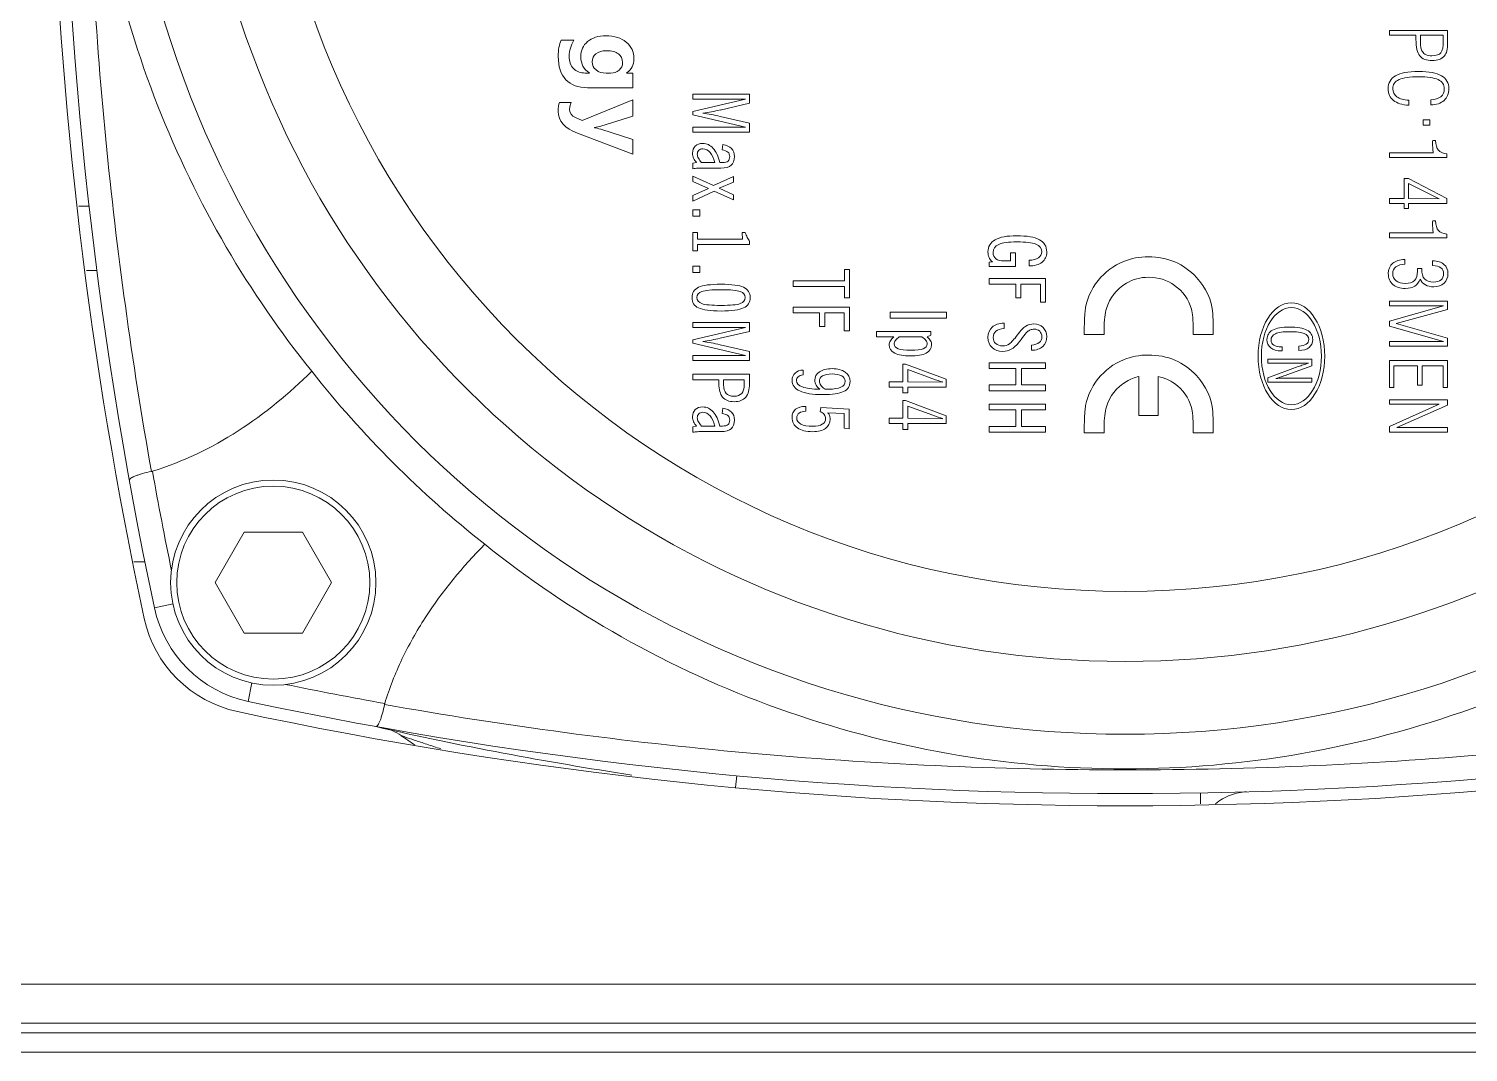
# Model space of a CAD drawing. Header units: millimetres. Extents: x 206 to 1899, y -454 to 296.
# Drawn here: x 1392.389 to 1396.092, y 49.663 to 52.297 of the extents above; entities that cross this region are included whole.
import ezdxf

# ---------------------------------------------------------------- set-up
doc = ezdxf.new("R2010")
doc.units = ezdxf.units.MM
doc.layers.add('细实线', color=7, linetype='Continuous', lineweight=15)

msp = doc.modelspace()

# ---------------------------------------------------------------- linework, layer by layer
at = {"layer": '细实线', "linetype": 'Continuous', "lineweight": 9}
for p, q in [((1395.8889, 52.2925), (1395.8889, 52.2805)), ((1396.0388, 52.2925), (1395.8889, 52.2925)), ((1396.0388, 52.264), (1396.0388, 52.2925)), ((1393.7909, 52.2676), (1393.7583, 52.2676)), ((1395.8889, 52.2805), (1395.9573, 52.2805)), ((1395.9573, 52.2805), (1395.9573, 52.27)), ((1395.9688, 52.2621), (1395.9688, 52.2805)), ((1395.9688, 52.2805), (1396.0277, 52.2805)), ((1396.0277, 52.2805), (1396.0277, 52.266)), ((1393.8313, 52.1833), (1393.8202, 52.1833)), ((1393.8855, 52.1829), (1393.874, 52.1829)), ((1393.9423, 52.1833), (1393.9264, 52.1833)), ((1393.9423, 52.1453), (1393.9423, 52.1833)), ((1393.8263, 52.1453), (1393.9423, 52.1453)), ((1393.7843, 52.1074), (1393.7538, 52.1074)), ((1393.8122, 52.0614), (1393.9423, 52.1141)), ((1393.9423, 52.0719), (1393.9423, 52.1141)), ((1394.0974, 52.1287), (1394.0974, 52.1156)), ((1394.2428, 52.1287), (1394.0974, 52.1287)), ((1394.0974, 52.0846), (1394.2325, 52.1156)), ((1394.0974, 52.1156), (1394.2325, 52.1156)), ((1394.2428, 52.1055), (1394.1672, 52.0881)), ((1394.2428, 52.1055), (1394.2428, 52.1287)), ((1395.9392, 52.1003), (1395.9392, 52.113)), ((1395.9954, 52.1141), (1395.9955, 52.1013)), ((1393.7951, 52.0686), (1393.8122, 52.0614)), ((1393.9423, 52.0719), (1393.8606, 52.0465)), ((1394.0974, 52.0846), (1394.0974, 52.0754)), ((1394.2325, 52.0441), (1394.0974, 52.0754)), ((1394.167, 52.0717), (1394.2428, 52.0541)), ((1393.9423, 51.9747), (1393.8003, 52.0285)), ((1393.844, 52.0424), (1393.844, 52.043)), ((1393.8604, 52.0385), (1393.9423, 52.0124)), ((1394.0974, 52.0441), (1394.0974, 52.0308)), ((1394.2325, 52.0441), (1394.0974, 52.0441)), ((1394.0974, 52.0308), (1394.2428, 52.0308)), ((1394.2428, 52.0308), (1394.2428, 52.0541)), ((1395.976, 52.0627), (1395.976, 52.0494)), ((1395.9927, 52.0627), (1395.976, 52.0627)), ((1395.976, 52.0494), (1395.9927, 52.0494)), ((1395.9927, 52.0494), (1395.9927, 52.0627)), ((1393.9423, 51.9747), (1393.9423, 52.0124)), ((1394.1722, 51.9854), (1394.1744, 51.9989)), ((1396.0078, 52.0095), (1396.0003, 52.0095)), ((1395.8889, 51.9782), (1395.8889, 51.9659)), ((1396.0018, 51.9782), (1395.8889, 51.9781)), ((1395.8889, 51.9659), (1396.0366, 51.9659)), ((1396.0366, 51.9659), (1396.0366, 51.9754)), ((1394.0974, 51.9511), (1394.1068, 51.9528)), ((1394.0974, 51.9511), (1394.0974, 51.9369)), ((1394.0974, 51.9175), (1394.0974, 51.9042)), ((1394.0974, 51.9175), (1394.1503, 51.8934)), ((1394.1535, 51.9528), (1394.1197, 51.9528)), ((1394.1215, 51.9387), (1394.1692, 51.9387)), ((1394.1503, 51.8934), (1394.2018, 51.9169)), ((1394.1734, 51.9528), (1394.1668, 51.9528)), ((1394.2018, 51.9024), (1394.2018, 51.9169)), ((1394.1374, 51.8857), (1394.0974, 51.9042)), ((1394.0974, 51.8679), (1394.1374, 51.8857)), ((1394.2018, 51.9024), (1394.1651, 51.8868)), ((1394.1651, 51.8868), (1394.2018, 51.8698)), ((1395.9273, 51.9116), (1395.9273, 51.8605)), ((1395.9382, 51.9116), (1395.9273, 51.9116)), ((1395.9382, 51.9116), (1396.0366, 51.8605)), ((1395.9382, 51.8605), (1395.9382, 51.899)), ((1396.0173, 51.8592), (1395.9382, 51.899)), ((1394.1521, 51.8793), (1394.0974, 51.8531)), ((1394.0974, 51.8679), (1394.0974, 51.8531)), ((1394.2018, 51.8565), (1394.1521, 51.8793)), ((1394.2018, 51.8565), (1394.2018, 51.8698)), ((1395.8889, 51.8605), (1395.8889, 51.8477)), ((1395.9273, 51.8605), (1395.8889, 51.8605)), ((1395.8889, 51.8477), (1395.9273, 51.8477)), ((1395.9273, 51.8477), (1395.9273, 51.8342)), ((1395.9382, 51.8605), (1396.0173, 51.8592)), ((1395.9382, 51.8342), (1395.9382, 51.8477)), ((1395.9382, 51.8477), (1396.0366, 51.8477)), ((1396.0366, 51.8477), (1396.0366, 51.8605)), ((1392.5174, 51.84), (1392.5373, 51.8403)), ((1392.5174, 51.8402), (1392.5438, 51.8403)), ((1392.5373, 51.8403), (1392.5438, 51.8403)), ((1394.0974, 51.8311), (1394.0974, 51.8152)), ((1394.1153, 51.8311), (1394.0974, 51.8311)), ((1394.0974, 51.8152), (1394.1153, 51.8152)), ((1394.1153, 51.8152), (1394.1153, 51.8311)), ((1395.9273, 51.8342), (1395.9382, 51.8342)), ((1394.0974, 51.7729), (1394.0974, 51.7252)), ((1394.1094, 51.7729), (1394.0974, 51.7729)), ((1394.1094, 51.7556), (1394.1094, 51.7729)), ((1394.2237, 51.7729), (1394.2248, 51.7556)), ((1394.2319, 51.7729), (1394.2237, 51.7729)), ((1395.8889, 51.7716), (1395.8889, 51.7593)), ((1396.0018, 51.7716), (1395.8889, 51.7715)), ((1396.0078, 51.8029), (1396.0003, 51.8029)), ((1396.0366, 51.7593), (1396.0366, 51.7688)), ((1394.2248, 51.7556), (1394.1094, 51.7556)), ((1394.1094, 51.7252), (1394.1094, 51.7417)), ((1394.1094, 51.7417), (1394.2432, 51.7417)), ((1394.2432, 51.7417), (1394.2432, 51.7498)), ((1395.8889, 51.7593), (1396.0366, 51.7593)), ((1394.0974, 51.7252), (1394.1094, 51.7252)), ((1394.8591, 51.696), (1394.8676, 51.6976)), ((1394.8591, 51.696), (1394.8591, 51.6856)), ((1394.9142, 51.6996), (1394.8972, 51.6996)), ((1394.9142, 51.7208), (1394.9142, 51.6996)), ((1394.9273, 51.7208), (1394.9142, 51.7208)), ((1394.9273, 51.6856), (1394.9273, 51.7208)), ((1394.9619, 51.7012), (1394.9619, 51.6868)), ((1395.9285, 51.6912), (1395.9285, 51.7032)), ((1396.0002, 51.6998), (1396.0002, 51.6877)), ((1392.5371, 51.6752), (1392.5639, 51.6752)), ((1394.0974, 51.6858), (1394.0974, 51.6699)), ((1394.1153, 51.6858), (1394.0974, 51.6858)), ((1394.0974, 51.6699), (1394.1153, 51.6699)), ((1394.1153, 51.6699), (1394.1153, 51.6858)), ((1394.4876, 51.6775), (1394.4876, 51.6484)), ((1394.5001, 51.6775), (1394.4876, 51.6775)), ((1394.5001, 51.6045), (1394.5001, 51.6775)), ((1394.8591, 51.6856), (1394.9273, 51.6856)), ((1395.972, 51.6797), (1395.961, 51.6797)), ((1395.972, 51.6789), (1395.972, 51.6797)), ((1394.3547, 51.6484), (1394.3547, 51.6337)), ((1394.4876, 51.6484), (1394.3547, 51.6484)), ((1394.3547, 51.6337), (1394.4876, 51.6337)), ((1394.4876, 51.6337), (1394.4876, 51.6045)), ((1394.8591, 51.6547), (1394.8591, 51.6398)), ((1395.0045, 51.6547), (1394.8591, 51.6547)), ((1394.8591, 51.6398), (1394.9277, 51.6398)), ((1394.9277, 51.6398), (1394.9277, 51.6044)), ((1394.941, 51.6044), (1394.941, 51.6398)), ((1394.941, 51.6398), (1394.9911, 51.6398)), ((1394.9911, 51.6398), (1394.9911, 51.5938)), ((1395.0045, 51.5938), (1395.0045, 51.6547)), ((1394.4876, 51.6045), (1394.5001, 51.6045)), ((1394.9277, 51.6044), (1394.941, 51.6044)), ((1394.9911, 51.5938), (1395.0045, 51.5938)), ((1395.8889, 51.5959), (1395.8889, 51.5838)), ((1396.0388, 51.5959), (1395.8889, 51.5959)), ((1395.8889, 51.5838), (1396.0281, 51.5838)), ((1395.8889, 51.5448), (1396.0281, 51.5838)), ((1396.0388, 51.575), (1396.0388, 51.5959)), ((1394.3547, 51.5809), (1394.3547, 51.566)), ((1394.5001, 51.5809), (1394.3547, 51.5809)), ((1394.3547, 51.566), (1394.4233, 51.566)), ((1394.4233, 51.566), (1394.4233, 51.5306)), ((1394.4365, 51.5306), (1394.4365, 51.566)), ((1394.4365, 51.566), (1394.4866, 51.566)), ((1394.4866, 51.566), (1394.4866, 51.52)), ((1394.5001, 51.52), (1394.5001, 51.5809)), ((1394.6046, 51.5675), (1394.6046, 51.5527)), ((1394.75, 51.5675), (1394.6046, 51.5675)), ((1394.6046, 51.5527), (1394.75, 51.5527)), ((1394.75, 51.5527), (1394.75, 51.5675)), ((1396.0388, 51.575), (1395.9064, 51.5382)), ((1394.0974, 51.541), (1394.0974, 51.5279)), ((1394.2428, 51.541), (1394.0974, 51.541)), ((1394.0974, 51.5279), (1394.2325, 51.5279)), ((1394.0974, 51.4969), (1394.2325, 51.5279)), ((1394.2428, 51.5178), (1394.1672, 51.5004)), ((1394.2428, 51.5178), (1394.2428, 51.541)), ((1394.4233, 51.5306), (1394.4365, 51.5306)), ((1394.4866, 51.52), (1394.5001, 51.52)), ((1394.5696, 51.518), (1394.5696, 51.5039)), ((1394.709, 51.518), (1394.5696, 51.518)), ((1394.709, 51.5085), (1394.709, 51.518)), ((1394.8977, 51.5254), (1394.8977, 51.5395)), ((1395.1038, 51.51), (1395.1549, 51.51)), ((1395.3844, 51.5209), (1395.3844, 51.51)), ((1395.3844, 51.51), (1395.436, 51.51)), ((1395.8889, 51.5448), (1395.8889, 51.5313)), ((1396.0281, 51.4925), (1395.8889, 51.5313)), ((1395.9064, 51.5382), (1396.0388, 51.5012)), ((1394.0974, 51.4969), (1394.0974, 51.4877)), ((1394.2325, 51.4564), (1394.0974, 51.4877)), ((1394.167, 51.484), (1394.2428, 51.4664)), ((1394.5696, 51.5039), (1394.6143, 51.5039)), ((1394.6282, 51.5039), (1394.6865, 51.5039)), ((1394.709, 51.5085), (1394.6996, 51.5039)), ((1394.9679, 51.4831), (1394.9679, 51.4695)), ((1395.6134, 51.4785), (1395.6111, 51.4785)), ((1395.6134, 51.468), (1395.6134, 51.4785)), ((1395.6562, 51.4804), (1395.6562, 51.4691)), ((1395.8889, 51.4925), (1395.8889, 51.4805)), ((1396.0281, 51.4925), (1395.8889, 51.4925)), ((1395.8889, 51.4805), (1396.0388, 51.4805)), ((1396.0388, 51.4805), (1396.0388, 51.5012)), ((1394.0974, 51.4564), (1394.0974, 51.4431)), ((1394.2325, 51.4564), (1394.0974, 51.4564)), ((1394.0974, 51.4431), (1394.2428, 51.4431)), ((1394.2428, 51.4431), (1394.2428, 51.4664)), ((1394.8591, 51.4376), (1394.8591, 51.4227)), ((1395.0045, 51.4376), (1394.8591, 51.4376)), ((1395.0045, 51.4227), (1395.0045, 51.4376)), ((1395.5763, 51.4464), (1395.5763, 51.4362)), ((1395.6894, 51.4464), (1395.5763, 51.4464)), ((1395.5763, 51.4362), (1395.6806, 51.4362)), ((1395.6109, 51.468), (1395.6134, 51.468)), ((1395.6894, 51.4295), (1395.6894, 51.4464)), ((1395.8889, 51.4429), (1395.8889, 51.3742)), ((1396.0388, 51.4429), (1395.8889, 51.4429)), ((1396.0388, 51.3742), (1396.0388, 51.4429)), ((1394.0974, 51.4084), (1394.0974, 51.3935)), ((1394.2428, 51.4084), (1394.0974, 51.4084)), ((1394.2428, 51.384), (1394.2428, 51.4084)), ((1394.3808, 51.406), (1394.3808, 51.4186)), ((1394.6372, 51.434), (1394.6372, 51.3887)), ((1394.6445, 51.434), (1394.6372, 51.434)), ((1394.6445, 51.434), (1394.749, 51.3951)), ((1394.6499, 51.3887), (1394.6499, 51.4199)), ((1394.7146, 51.3962), (1394.6499, 51.4199)), ((1394.8591, 51.4227), (1394.9283, 51.4227)), ((1394.9283, 51.4227), (1394.9283, 51.3805)), ((1394.9422, 51.3805), (1394.9422, 51.4227)), ((1394.9422, 51.4227), (1395.0045, 51.4227)), ((1395.2442, 51.4019), (1395.2442, 51.3018)), ((1395.2942, 51.3018), (1395.2942, 51.4021)), ((1395.5763, 51.3991), (1395.6545, 51.4276)), ((1395.5763, 51.3991), (1395.5763, 51.3877)), ((1395.6894, 51.4295), (1395.6253, 51.4061)), ((1395.9006, 51.3742), (1395.9006, 51.4295)), ((1395.9006, 51.4295), (1395.9615, 51.4295)), ((1395.9615, 51.4295), (1395.9615, 51.3798)), ((1395.973, 51.3798), (1395.973, 51.4295)), ((1395.973, 51.4295), (1396.0271, 51.4295)), ((1396.0271, 51.4295), (1396.0271, 51.3742)), ((1394.0974, 51.3935), (1394.164, 51.3935)), ((1394.164, 51.3935), (1394.164, 51.384)), ((1394.1762, 51.3808), (1394.1762, 51.3935)), ((1394.1762, 51.3935), (1394.2293, 51.3935)), ((1394.2293, 51.3935), (1394.2293, 51.3808)), ((1394.437, 51.3699), (1394.4363, 51.37)), ((1394.6022, 51.3887), (1394.6022, 51.3749)), ((1394.6372, 51.3887), (1394.6022, 51.3887)), ((1394.6022, 51.3749), (1394.6372, 51.3749)), ((1394.6372, 51.3749), (1394.6372, 51.3598)), ((1394.6499, 51.3887), (1394.739, 51.3874)), ((1394.6499, 51.3598), (1394.6499, 51.3749)), ((1394.6499, 51.3749), (1394.749, 51.3749)), ((1394.739, 51.3881), (1394.739, 51.3874)), ((1394.749, 51.3749), (1394.749, 51.3951)), ((1394.8591, 51.3805), (1394.8591, 51.3656)), ((1394.9283, 51.3805), (1394.8591, 51.3805)), ((1394.8591, 51.3656), (1395.0045, 51.3656)), ((1395.0045, 51.3805), (1394.9422, 51.3805)), ((1395.0045, 51.3656), (1395.0045, 51.3805)), ((1395.5763, 51.3877), (1395.6894, 51.3877)), ((1395.6894, 51.3979), (1395.6218, 51.3979)), ((1395.6894, 51.3877), (1395.6894, 51.3979)), ((1395.8889, 51.3742), (1395.9006, 51.3742)), ((1395.9615, 51.3798), (1395.973, 51.3798)), ((1396.0271, 51.3742), (1396.0388, 51.3742)), ((1394.3881, 51.3252), (1394.3863, 51.3252)), ((1394.3881, 51.3128), (1394.3881, 51.3252)), ((1394.6372, 51.3598), (1394.6499, 51.3598)), ((1394.6372, 51.34), (1394.6372, 51.2948)), ((1394.6445, 51.34), (1394.6372, 51.34)), ((1394.6445, 51.34), (1394.749, 51.3011)), ((1394.6499, 51.2948), (1394.6499, 51.3259)), ((1394.7146, 51.3022), (1394.6499, 51.3259)), ((1394.8591, 51.331), (1394.8591, 51.3161)), ((1395.0045, 51.331), (1394.8591, 51.331)), ((1395.0045, 51.3161), (1395.0045, 51.331)), ((1395.8889, 51.3424), (1395.8889, 51.3305)), ((1396.0388, 51.3424), (1395.8889, 51.3424)), ((1395.8889, 51.3305), (1396.0171, 51.3305)), ((1395.8889, 51.2737), (1396.0171, 51.3305)), ((1396.0388, 51.3281), (1395.9081, 51.271)), ((1396.0388, 51.3281), (1396.0388, 51.3424)), ((1394.1722, 51.307), (1394.1744, 51.3206)), ((1394.4245, 51.3115), (1394.4265, 51.3226)), ((1394.4265, 51.3226), (1394.4991, 51.3178)), ((1394.4864, 51.3068), (1394.4437, 51.309)), ((1394.4864, 51.3068), (1394.4864, 51.2691)), ((1394.4991, 51.2677), (1394.4991, 51.3178)), ((1394.6022, 51.2948), (1394.6022, 51.2809)), ((1394.6372, 51.2948), (1394.6022, 51.2948)), ((1394.6499, 51.2948), (1394.739, 51.2934)), ((1394.739, 51.2941), (1394.739, 51.2934)), ((1394.749, 51.2809), (1394.749, 51.3011)), ((1394.8591, 51.3161), (1394.9283, 51.3161)), ((1394.9283, 51.3161), (1394.9283, 51.2738)), ((1394.9422, 51.2738), (1394.9422, 51.3161)), ((1394.9422, 51.3161), (1395.0045, 51.3161)), ((1395.2442, 51.3018), (1395.2942, 51.3018)), ((1394.0974, 51.2728), (1394.1068, 51.2745)), ((1394.0974, 51.2728), (1394.0974, 51.2586)), ((1394.1535, 51.2745), (1394.1197, 51.2745)), ((1394.1215, 51.2604), (1394.1692, 51.2604)), ((1394.1734, 51.2745), (1394.1668, 51.2745)), ((1394.4991, 51.2677), (1394.4864, 51.2691)), ((1394.6022, 51.2809), (1394.6372, 51.2809)), ((1394.6372, 51.2809), (1394.6372, 51.2658)), ((1394.6372, 51.2658), (1394.6499, 51.2658)), ((1394.6499, 51.2658), (1394.6499, 51.2809)), ((1394.6499, 51.2809), (1394.749, 51.2809)), ((1394.8591, 51.2738), (1394.8591, 51.2589)), ((1394.9283, 51.2738), (1394.8591, 51.2738)), ((1394.8591, 51.2589), (1395.0045, 51.2589)), ((1395.0045, 51.2738), (1394.9422, 51.2738)), ((1395.0045, 51.2589), (1395.0045, 51.2738)), ((1395.1038, 51.2571), (1395.1549, 51.2571)), ((1395.3844, 51.2681), (1395.3844, 51.2571)), ((1395.3844, 51.2571), (1395.436, 51.2571)), ((1395.8889, 51.2737), (1395.8889, 51.2591)), ((1395.8889, 51.2591), (1396.0388, 51.2591)), ((1396.0388, 51.271), (1395.9081, 51.271)), ((1396.0388, 51.2591), (1396.0388, 51.271)), ((1392.9429, 51.0011), (1392.868, 50.8715)), ((1392.9429, 51.0011), (1393.0926, 51.0011)), ((1393.1675, 50.8715), (1393.0926, 51.0011)), ((1392.6875, 50.9252), (1392.6592, 50.9252)), ((1392.868, 50.8715), (1392.9429, 50.7418)), ((1393.0926, 50.7418), (1393.1675, 50.8715)), ((1392.7121, 50.8064), (1392.7602, 50.8166)), ((1393.0926, 50.7418), (1392.9429, 50.7418)), ((1392.9527, 50.5658), (1392.9628, 50.6135)), ((1394.21, 50.3745), (1394.2071, 50.3439)), ((1395.4028, 50.3301), (1395.4028, 50.3021)), ((1404.259, 49.8377), (1389.8278, 49.8377)), ((1389.7778, 49.7377), (1404.309, 49.7377)), ((1389.7528, 49.7127), (1404.334, 49.7127)), ((1360.8965, 49.6627), (1436.0465, 49.6627))]:
    msp.add_line(p, q, dxfattribs=at)
for centre, radius in [((1395.209, 53.0627), 2.2138), ((1393.0177, 50.8715), 0.2641), ((1393.0177, 50.8715), 0.2484)]:
    msp.add_circle(centre, radius, dxfattribs=at)
for centre, radius, start, end in [((1403.3136, 53.0627), 10.839, 167.985, 192.015), ((1395.209, 53.0627), 2.5816, 132.7355, 47.2645), ((1395.209, 53.0627), 2.3942, 132.7355, 47.2645), ((1403.3136, 53.0627), 10.8702, 170.90255, 192.125), ((1394.0303, 52.731), 0.6576, 278.099, 280.0633), ((1394.0427, 51.5417), 0.5444, 76.8036, 79.2576), ((1394.0666, 52.5208), 0.4442, 280.1895, 283.0913), ((1396.1486, 52.001), 0.1485, 184.3841, 188.8235), ((1396.1486, 51.7944), 0.1485, 184.3841, 188.8235), ((1394.0303, 52.1433), 0.6576, 278.099, 280.0633), ((1394.0427, 50.954), 0.5444, 76.8036, 79.2576), ((1394.0666, 51.9331), 0.4442, 280.1895, 283.0913), ((1395.209, 53.0627), 2.6629, 218.2048, 231.7952), ((1395.6155, 51.1905), 0.2073, 92.2094, 95.084), ((1392.6995, 51.1817), 0.0247, 280.7422, 287.0259), ((1403.3136, 53.0627), 10.7765, 190.17966, 191.56523), ((1393.0177, 50.8715), 0.3125, 192.015, 257.985), ((1392.9914, 50.8451), 0.3125, 192.125, 257.875), ((1395.209, 61.1673), 10.7765, 258.43385, 259.82034), ((1395.209, 61.1673), 10.839, 257.985, 282.015), ((1393.328, 50.5533), 0.0247, 162.9753, 169.2591), ((1395.209, 61.1673), 10.8702, 257.875, 282.125), ((1395.3215, 59.483), 9.2109, 257.20193, 261.37319), ((1393.2753, 50.3752), 0.125, 55.0175, 79.8417), ((1395.209, 53.1386), 3.2478, 235.0175, 235.7687)]:
    msp.add_arc(centre, radius, start, end, dxfattribs=at)
for major_axis, ratio in [((0, 0.1375), 0.624011), ((0, 0.125), 0.618015)]:
    msp.add_ellipse((1395.6368, 51.4544), major_axis=major_axis, ratio=ratio, dxfattribs=at)
for points, knots in [([(1392.7041, 51.1575), (1392.6539, 51.4407), (1392.574, 52.022), (1392.5413, 52.608), (1392.537, 52.9065)], [0, 0, 0, 0, 0.490727, 1, 1, 1, 1]), ([(1393.1165, 51.4158), (1393.0356, 51.5165), (1392.8855, 51.7347), (1392.7099, 52.0973), (1392.5896, 52.4922), (1392.5513, 52.7675), (1392.5431, 52.9063)], [0, 0, 0, 0, 0.239048, 0.488049, 0.742647, 1, 1, 1, 1]), ([(1393.8316, 52.1836), (1393.8315, 52.1836), (1393.8314, 52.1837), (1393.8313, 52.1838), (1393.8162, 52.193), (1393.8088, 52.2067), (1393.8088, 52.2249)], [0, 0, 0, 0, 0.004921, 0.005645, 0.011965, 1, 1, 1, 1]), ([(1393.9455, 52.2199), (1393.9455, 52.2039), (1393.9392, 52.1918), (1393.9265, 52.1837), (1393.9263, 52.1836), (1393.9262, 52.1836), (1393.9262, 52.1835)], [0, 0, 0, 0, 0.984278, 0.994122, 0.994762, 1, 1, 1, 1]), ([(1396.0212, 51.6822), (1396.0164, 51.6859), (1396.0094, 51.6878), (1396.0004, 51.6877), (1396.0002, 51.6877)], [0, 0, 0, 0, 0.978096, 1, 1, 1, 1]), ([(1392.7068, 51.1581), (1392.7844, 51.1819), (1392.9328, 51.254), (1393.0588, 51.3585), (1393.1165, 51.4158)], [0, 0, 0, 0, 0.499717, 1, 1, 1, 1]), ([(1392.7041, 51.1575), (1392.6965, 51.1561), (1392.6855, 51.1536), (1392.6718, 51.1495), (1392.6633, 51.1465), (1392.6564, 51.1435), (1392.6514, 51.1406), (1392.6482, 51.138), (1392.6473, 51.1358), (1392.6475, 51.1349)], [0, 0, 0, 0, 0.371411, 0.537743, 0.683356, 0.803833, 0.896081, 0.959565, 1, 1, 1, 1]), ([(1393.5621, 50.9702), (1393.5048, 50.9125), (1393.4262, 50.8176), (1393.3462, 50.6755), (1393.3163, 50.5994), (1393.3044, 50.5605)], [0, 0, 0, 0, 0.499734, 0.749889, 1, 1, 1, 1]), ([(1393.5621, 50.9702), (1393.6724, 50.8816), (1393.9131, 50.7186), (1394.315, 50.5346), (1394.753, 50.4185), (1395.209, 50.3789), (1395.665, 50.4185), (1396.1029, 50.5346), (1396.5049, 50.7186), (1396.7456, 50.8816), (1396.8559, 50.9702)], [0, 0, 0, 0, 0.119453, 0.244093, 0.371466, 0.499989, 0.628515, 0.755891, 0.880538, 1, 1, 1, 1]), ([(1393.2812, 50.5012), (1393.282, 50.501), (1393.2843, 50.502), (1393.2869, 50.5052), (1393.2898, 50.5102), (1393.2928, 50.517), (1393.2958, 50.5256), (1393.2999, 50.5393), (1393.3023, 50.5502), (1393.3038, 50.5579)], [0, 0, 0, 0, 0.040433, 0.103914, 0.196159, 0.316638, 0.462256, 0.628595, 1, 1, 1, 1]), ([(1397.1142, 50.5579), (1396.8059, 50.5032), (1396.1725, 50.4183), (1395.209, 50.3749), (1394.2455, 50.4183), (1393.6121, 50.5032), (1393.3038, 50.5579)], [0, 0, 0, 0, 0.245354, 0.500004, 0.754655, 1, 1, 1, 1]), ([(1393.347, 50.4776), (1393.3502, 50.4766), (1393.3612, 50.4727), (1393.383, 50.4654), (1393.4137, 50.4551), (1393.4366, 50.4476), (1393.4488, 50.4437)], [0, 0, 0, 0, 0.09324, 0.327423, 0.642717, 1, 1, 1, 1]), ([(1395.4417, 50.3021), (1395.4531, 50.3117), (1395.4785, 50.3268), (1395.5075, 50.3325), (1395.5215, 50.3329)], [0, 0, 0, 0, 0.514638, 1, 1, 1, 1])]:
    msp.add_open_spline(points, degree=3, knots=knots, dxfattribs=at)
for points in [[(1393.7507, 52.2256), (1393.7507, 52.2432), (1393.7533, 52.2572), (1393.7583, 52.2676)], [(1393.7909, 52.2676), (1393.783, 52.254), (1393.7791, 52.2404), (1393.7791, 52.2267)], [(1393.8088, 52.2249), (1393.8088, 52.2413), (1393.8146, 52.2545), (1393.8263, 52.2643)], [(1393.8263, 52.2643), (1393.838, 52.2742), (1393.8537, 52.2791), (1393.8733, 52.2791)], [(1393.8733, 52.2791), (1393.8953, 52.2791), (1393.9127, 52.2736), (1393.9259, 52.2628)], [(1393.9259, 52.2628), (1393.9389, 52.2519), (1393.9455, 52.2376), (1393.9455, 52.2199)], [(1395.9669, 52.2274), (1395.9605, 52.2355), (1395.9573, 52.2497), (1395.9573, 52.27)], [(1395.9688, 52.2621), (1395.9688, 52.256), (1395.9692, 52.2512), (1395.97, 52.2478)], [(1396.0214, 52.2354), (1396.0256, 52.2405), (1396.0277, 52.2507), (1396.0277, 52.266)], [(1396.0388, 52.264), (1396.0388, 52.253), (1396.0381, 52.245), (1396.0369, 52.24)], [(1393.7704, 52.166), (1393.7573, 52.1798), (1393.7507, 52.1997), (1393.7507, 52.2256)], [(1393.7791, 52.2267), (1393.7791, 52.2131), (1393.7827, 52.2024), (1393.79, 52.1947)], [(1393.8478, 52.2328), (1393.8413, 52.2276), (1393.838, 52.2207), (1393.838, 52.2122)], [(1393.8748, 52.2406), (1393.8633, 52.2406), (1393.8544, 52.238), (1393.8478, 52.2328)], [(1393.9054, 52.2325), (1393.8981, 52.2379), (1393.8879, 52.2406), (1393.8748, 52.2406)], [(1393.9163, 52.2105), (1393.9163, 52.2198), (1393.9126, 52.2271), (1393.9054, 52.2325)], [(1395.9993, 52.2153), (1395.9841, 52.2153), (1395.9733, 52.2194), (1395.9669, 52.2274)], [(1395.97, 52.2478), (1395.9708, 52.2444), (1395.972, 52.2413), (1395.9738, 52.2387)], [(1395.9738, 52.2387), (1395.9762, 52.235), (1395.9793, 52.2323), (1395.9834, 52.2305)], [(1395.9834, 52.2305), (1395.9874, 52.2287), (1395.9923, 52.2278), (1395.9982, 52.2278)], [(1395.9982, 52.2278), (1396.0094, 52.2278), (1396.0171, 52.2303), (1396.0214, 52.2354)], [(1396.0176, 52.2184), (1396.0123, 52.2163), (1396.0062, 52.2153), (1395.9993, 52.2153)], [(1396.0305, 52.2274), (1396.0272, 52.2235), (1396.0229, 52.2205), (1396.0176, 52.2184)], [(1396.0369, 52.24), (1396.0357, 52.235), (1396.0336, 52.2309), (1396.0305, 52.2274)], [(1393.79, 52.1947), (1393.7972, 52.1871), (1393.8073, 52.1833), (1393.8202, 52.1833)], [(1393.838, 52.2122), (1393.838, 52.2035), (1393.8413, 52.1965), (1393.848, 52.1911)], [(1393.848, 52.1911), (1393.8547, 52.1856), (1393.8633, 52.1829), (1393.874, 52.1829)], [(1393.8855, 52.1829), (1393.8941, 52.1829), (1393.9014, 52.1855), (1393.9074, 52.1908)], [(1393.9074, 52.1908), (1393.9133, 52.196), (1393.9163, 52.2025), (1393.9163, 52.2105)], [(1395.8859, 52.1427), (1395.8859, 52.1579), (1395.8922, 52.1691), (1395.9048, 52.1762)], [(1395.9048, 52.1762), (1395.9174, 52.1834), (1395.9372, 52.187), (1395.964, 52.187)], [(1395.964, 52.187), (1395.9908, 52.187), (1396.0104, 52.1834), (1396.023, 52.1762)], [(1396.023, 52.1762), (1396.0355, 52.1691), (1396.0418, 52.1579), (1396.0418, 52.1427)], [(1393.8263, 52.1453), (1393.8021, 52.1453), (1393.7835, 52.1522), (1393.7704, 52.166)], [(1395.8994, 52.1128), (1395.8904, 52.12), (1395.8859, 52.13), (1395.8859, 52.1427)], [(1395.9137, 52.1663), (1395.903, 52.1612), (1395.8976, 52.1533), (1395.8976, 52.1427)], [(1395.8976, 52.1427), (1395.8976, 52.1341), (1395.9012, 52.1272), (1395.9084, 52.122)], [(1395.9639, 52.1739), (1395.9412, 52.1739), (1395.9245, 52.1713), (1395.9137, 52.1663)], [(1396.0142, 52.1663), (1396.0034, 52.1713), (1395.9867, 52.1739), (1395.9639, 52.1739)], [(1396.0303, 52.1427), (1396.0303, 52.1533), (1396.0249, 52.1612), (1396.0142, 52.1663)], [(1396.0212, 52.1224), (1396.0273, 52.1274), (1396.0303, 52.1342), (1396.0303, 52.1427)], [(1396.0418, 52.1427), (1396.0418, 52.1301), (1396.0377, 52.1201), (1396.0296, 52.1128)], [(1393.7507, 52.0846), (1393.7507, 52.0944), (1393.7518, 52.102), (1393.7538, 52.1074)], [(1393.7843, 52.1074), (1393.7814, 52.1023), (1393.78, 52.0967), (1393.78, 52.0906)], [(1395.9392, 52.1003), (1395.9217, 52.1015), (1395.9084, 52.1056), (1395.8994, 52.1128)], [(1395.9084, 52.122), (1395.9156, 52.1168), (1395.9259, 52.1138), (1395.9392, 52.113)], [(1395.9954, 52.1141), (1396.0065, 52.1147), (1396.0151, 52.1174), (1396.0212, 52.1224)], [(1396.0296, 52.1128), (1396.0214, 52.1054), (1396.0101, 52.1016), (1395.9955, 52.1013)], [(1393.8003, 52.0285), (1393.7673, 52.0409), (1393.7507, 52.0596), (1393.7507, 52.0846)], [(1393.78, 52.0906), (1393.78, 52.0802), (1393.785, 52.0729), (1393.7951, 52.0686)], [(1394.1229, 52.08), (1394.1298, 52.0791), (1394.1369, 52.0779), (1394.1442, 52.0766)], [(1393.8606, 52.0465), (1393.8557, 52.0449), (1393.8501, 52.0438), (1393.844, 52.043)], [(1393.844, 52.0424), (1393.8481, 52.0418), (1393.8536, 52.0405), (1393.8604, 52.0385)], [(1394.0964, 51.9767), (1394.0964, 51.9846), (1394.0987, 51.9908), (1394.1034, 51.9953)], [(1394.1034, 51.9953), (1394.1081, 51.9998), (1394.1146, 52.0021), (1394.1227, 52.0021)], [(1394.1227, 52.0021), (1394.1329, 52.0021), (1394.1418, 51.9979), (1394.1493, 51.9894)], [(1394.1744, 51.9989), (1394.184, 51.9973), (1394.1914, 51.9939), (1394.1964, 51.9888)], [(1396, 52.0063), (1396, 52.0074), (1396.0001, 52.0085), (1396.0003, 52.0095)], [(1396, 52.0015), (1396, 52.0036), (1396, 52.0053), (1396, 52.0063)], [(1396.0005, 51.9897), (1396.0002, 51.9935), (1396, 51.9974), (1396, 52.0015)], [(1396.0078, 52.0095), (1396.0083, 51.9982), (1396.0107, 51.9899), (1396.015, 51.9847)], [(1394.099, 51.964), (1394.0972, 51.9681), (1394.0964, 51.9723), (1394.0964, 51.9767)], [(1394.1068, 51.9528), (1394.1034, 51.9562), (1394.1008, 51.96), (1394.099, 51.964)], [(1394.1124, 51.9843), (1394.1098, 51.9816), (1394.1084, 51.9784), (1394.1084, 51.9743)], [(1394.1084, 51.9743), (1394.1084, 51.9712), (1394.1094, 51.9677), (1394.1114, 51.964)], [(1394.1114, 51.964), (1394.1133, 51.9603), (1394.1161, 51.9565), (1394.1197, 51.9528)], [(1394.1225, 51.9882), (1394.1184, 51.9882), (1394.1151, 51.9869), (1394.1124, 51.9843)], [(1394.1416, 51.9789), (1394.1362, 51.9851), (1394.1298, 51.9882), (1394.1225, 51.9882)], [(1394.1535, 51.9528), (1394.151, 51.964), (1394.147, 51.9727), (1394.1416, 51.9789)], [(1394.1493, 51.9894), (1394.1569, 51.981), (1394.1627, 51.9688), (1394.1668, 51.9528)], [(1394.1874, 51.9796), (1394.1843, 51.9822), (1394.1793, 51.9841), (1394.1722, 51.9854)], [(1394.1734, 51.9528), (1394.18, 51.9528), (1394.1847, 51.954), (1394.1876, 51.9565)], [(1394.1919, 51.9684), (1394.1919, 51.9732), (1394.1904, 51.977), (1394.1874, 51.9796)], [(1394.1876, 51.9565), (1394.1905, 51.9589), (1394.1919, 51.9629), (1394.1919, 51.9684)], [(1394.204, 51.9687), (1394.204, 51.9582), (1394.2013, 51.9506), (1394.1958, 51.9458)], [(1394.1964, 51.9888), (1394.2015, 51.9836), (1394.204, 51.977), (1394.204, 51.9687)], [(1396.015, 51.9847), (1396.0194, 51.9795), (1396.0266, 51.9764), (1396.0366, 51.9754)], [(1394.1092, 51.9383), (1394.1053, 51.938), (1394.1013, 51.9376), (1394.0974, 51.9369)], [(1394.1215, 51.9387), (1394.1173, 51.9387), (1394.1132, 51.9386), (1394.1092, 51.9383)], [(1394.1958, 51.9458), (1394.1904, 51.9411), (1394.1815, 51.9387), (1394.1692, 51.9387)], [(1394.2319, 51.7729), (1394.2335, 51.7681), (1394.2352, 51.7638), (1394.2371, 51.76)], [(1396, 51.7997), (1396, 51.8008), (1396.0001, 51.8019), (1396.0003, 51.8029)], [(1396, 51.7949), (1396, 51.797), (1396, 51.7987), (1396, 51.7997)], [(1396.0005, 51.7831), (1396.0002, 51.7869), (1396, 51.7908), (1396, 51.7949)], [(1396.0078, 51.8029), (1396.0083, 51.7916), (1396.0107, 51.7833), (1396.015, 51.7781)], [(1396.015, 51.7781), (1396.0194, 51.7729), (1396.0266, 51.7698), (1396.0366, 51.7688)], [(1394.2371, 51.76), (1394.239, 51.7562), (1394.241, 51.7528), (1394.2432, 51.7498)], [(1394.8563, 51.7229), (1394.8563, 51.7368), (1394.8624, 51.7471), (1394.8747, 51.754)], [(1394.8841, 51.7421), (1394.8744, 51.7377), (1394.8696, 51.7308), (1394.8696, 51.7212)], [(1394.8747, 51.754), (1394.887, 51.761), (1394.9054, 51.7644), (1394.93, 51.7644)], [(1394.9303, 51.7487), (1394.9091, 51.7487), (1394.8937, 51.7465), (1394.8841, 51.7421)], [(1394.93, 51.7644), (1394.9565, 51.7644), (1394.976, 51.761), (1394.9886, 51.7543)], [(1394.9798, 51.7427), (1394.97, 51.7467), (1394.9536, 51.7487), (1394.9303, 51.7487)], [(1394.9945, 51.723), (1394.9945, 51.7321), (1394.9896, 51.7387), (1394.9798, 51.7427)], [(1394.9886, 51.7543), (1395.0013, 51.7475), (1395.0075, 51.737), (1395.0075, 51.7227)], [(1394.859, 51.7086), (1394.8572, 51.7127), (1394.8563, 51.7175), (1394.8563, 51.7229)], [(1394.8676, 51.6976), (1394.8637, 51.7009), (1394.8609, 51.7045), (1394.859, 51.7086)], [(1394.8696, 51.7212), (1394.8696, 51.7145), (1394.872, 51.7092), (1394.8769, 51.7054)], [(1394.8769, 51.7054), (1394.8818, 51.7015), (1394.8886, 51.6996), (1394.8972, 51.6996)], [(1394.9619, 51.7012), (1394.9725, 51.7018), (1394.9806, 51.7039), (1394.9862, 51.7076)], [(1394.9954, 51.6964), (1394.9873, 51.69), (1394.9761, 51.6868), (1394.9619, 51.6868)], [(1394.9862, 51.7076), (1394.9917, 51.7113), (1394.9945, 51.7164), (1394.9945, 51.723)], [(1395.0075, 51.7227), (1395.0075, 51.7116), (1395.0035, 51.7028), (1394.9954, 51.6964)], [(1395.1401, 51.6495), (1395.1577, 51.6714), (1395.1794, 51.6876), (1395.2051, 51.6982)], [(1395.2051, 51.6982), (1395.2247, 51.7062), (1395.246, 51.7103), (1395.269, 51.7103)], [(1395.269, 51.7103), (1395.3185, 51.7103), (1395.3597, 51.6926), (1395.3927, 51.6573)], [(1395.8974, 51.6935), (1395.9048, 51.6999), (1395.9152, 51.7031), (1395.9285, 51.7032)], [(1396.0002, 51.6998), (1396.0127, 51.6995), (1396.0224, 51.6965), (1396.0293, 51.6907)], [(1395.2692, 51.6575), (1395.2486, 51.6575), (1395.2298, 51.6524), (1395.2128, 51.6422)], [(1395.3365, 51.6365), (1395.3169, 51.6505), (1395.2944, 51.6575), (1395.2692, 51.6575)], [(1395.8861, 51.6672), (1395.8861, 51.6784), (1395.8899, 51.6872), (1395.8974, 51.6935)], [(1395.8978, 51.6391), (1395.89, 51.6459), (1395.8861, 51.6553), (1395.8861, 51.6672)], [(1395.9058, 51.6845), (1395.9003, 51.6802), (1395.8976, 51.6744), (1395.8976, 51.667)], [(1395.8976, 51.667), (1395.8976, 51.6593), (1395.9005, 51.6532), (1395.9062, 51.6486)], [(1395.9285, 51.6912), (1395.9189, 51.691), (1395.9113, 51.6887), (1395.9058, 51.6845)], [(1395.9534, 51.6494), (1395.9586, 51.6545), (1395.9611, 51.6625), (1395.9611, 51.6734)], [(1395.9611, 51.6773), (1395.9611, 51.6782), (1395.961, 51.679), (1395.961, 51.6797)], [(1395.9611, 51.6773), (1395.9611, 51.6764), (1395.9611, 51.6751), (1395.9611, 51.6734)], [(1395.972, 51.6789), (1395.972, 51.6673), (1395.9745, 51.6587), (1395.9795, 51.6533)], [(1396.0285, 51.6666), (1396.0285, 51.6733), (1396.0261, 51.6785), (1396.0212, 51.6822)], [(1396.0218, 51.6508), (1396.0263, 51.6546), (1396.0285, 51.6599), (1396.0285, 51.6666)], [(1396.0293, 51.6907), (1396.0361, 51.685), (1396.0396, 51.6771), (1396.0396, 51.667)], [(1396.0396, 51.667), (1396.0396, 51.6567), (1396.0362, 51.6485), (1396.0296, 51.6423)], [(1394.095, 51.6052), (1394.095, 51.6177), (1394.1005, 51.6265), (1394.1117, 51.6318)], [(1394.1204, 51.621), (1394.1118, 51.6181), (1394.1074, 51.6128), (1394.1074, 51.6052)], [(1394.1117, 51.6318), (1394.1228, 51.637), (1394.1421, 51.6396), (1394.1696, 51.6396)], [(1394.1696, 51.6256), (1394.1455, 51.6256), (1394.129, 51.6241), (1394.1204, 51.621)], [(1394.1696, 51.6396), (1394.1972, 51.6396), (1394.2166, 51.637), (1394.2277, 51.6317)], [(1394.2188, 51.621), (1394.2102, 51.6241), (1394.1938, 51.6256), (1394.1696, 51.6256)], [(1394.2317, 51.6052), (1394.2317, 51.6128), (1394.2274, 51.6181), (1394.2188, 51.621)], [(1394.2277, 51.6317), (1394.2389, 51.6265), (1394.2444, 51.6176), (1394.2444, 51.6052)], [(1395.106, 51.5693), (1395.1091, 51.5984), (1395.1204, 51.6252), (1395.1401, 51.6495)], [(1395.2128, 51.6422), (1395.1868, 51.6266), (1395.1696, 51.6048), (1395.161, 51.5768)], [(1395.3797, 51.5756), (1395.3725, 51.6008), (1395.3581, 51.6212), (1395.3365, 51.6365)], [(1395.3927, 51.6573), (1395.4178, 51.6302), (1395.4317, 51.5993), (1395.4344, 51.5647)], [(1395.9298, 51.6288), (1395.9163, 51.6288), (1395.9056, 51.6322), (1395.8978, 51.6391)], [(1395.9062, 51.6486), (1395.912, 51.644), (1395.9197, 51.6417), (1395.9294, 51.6417)], [(1395.9294, 51.6417), (1395.9403, 51.6417), (1395.9483, 51.6443), (1395.9534, 51.6494)], [(1395.9542, 51.6347), (1395.948, 51.6308), (1395.9399, 51.6288), (1395.9298, 51.6288)], [(1395.9678, 51.653), (1395.965, 51.6447), (1395.9605, 51.6386), (1395.9542, 51.6347)], [(1395.9815, 51.6381), (1395.9755, 51.6414), (1395.9709, 51.6464), (1395.9678, 51.653)], [(1395.9795, 51.6533), (1395.9844, 51.6478), (1395.9923, 51.6451), (1396.003, 51.6451)], [(1396.0029, 51.633), (1395.9946, 51.633), (1395.9875, 51.6347), (1395.9815, 51.6381)], [(1396.0296, 51.6423), (1396.0229, 51.6361), (1396.014, 51.633), (1396.0029, 51.633)], [(1396.003, 51.6451), (1396.011, 51.6451), (1396.0173, 51.647), (1396.0218, 51.6508)], [(1394.1116, 51.5786), (1394.1005, 51.5838), (1394.095, 51.5927), (1394.095, 51.6052)], [(1394.1074, 51.6052), (1394.1074, 51.5977), (1394.1117, 51.5925), (1394.1202, 51.5896)], [(1394.1202, 51.5896), (1394.1288, 51.5866), (1394.1453, 51.5851), (1394.1696, 51.5851)], [(1394.1696, 51.5851), (1394.1939, 51.5851), (1394.2104, 51.5866), (1394.2189, 51.5896)], [(1394.2189, 51.5896), (1394.2275, 51.5925), (1394.2317, 51.5977), (1394.2317, 51.6052)], [(1394.2444, 51.6052), (1394.2444, 51.5927), (1394.2389, 51.5838), (1394.2277, 51.5786)], [(1394.1696, 51.5707), (1394.142, 51.5707), (1394.1227, 51.5733), (1394.1116, 51.5786)], [(1394.2277, 51.5786), (1394.2166, 51.5733), (1394.1972, 51.5707), (1394.1696, 51.5707)], [(1395.1038, 51.51), (1395.104, 51.5379), (1395.1048, 51.5576), (1395.106, 51.5693)], [(1395.161, 51.5768), (1395.1571, 51.5643), (1395.1552, 51.547), (1395.1552, 51.5248)], [(1395.3844, 51.5209), (1395.3844, 51.5469), (1395.3828, 51.565), (1395.3797, 51.5756)], [(1395.4344, 51.5647), (1395.4355, 51.5527), (1395.436, 51.5345), (1395.436, 51.51)], [(1394.8563, 51.5026), (1394.8563, 51.5141), (1394.8599, 51.5231), (1394.8671, 51.5295)], [(1394.8671, 51.5295), (1394.8743, 51.5359), (1394.8845, 51.5393), (1394.8977, 51.5395)], [(1394.8766, 51.5189), (1394.872, 51.5152), (1394.8698, 51.5096), (1394.8698, 51.5022)], [(1394.8977, 51.5254), (1394.8882, 51.5248), (1394.8812, 51.5227), (1394.8766, 51.5189)], [(1394.9319, 51.509), (1394.9404, 51.5205), (1394.9477, 51.5281), (1394.9536, 51.5317)], [(1394.9574, 51.5169), (1394.954, 51.5136), (1394.9499, 51.5087), (1394.945, 51.5021)], [(1394.9536, 51.5317), (1394.9596, 51.5354), (1394.9666, 51.5373), (1394.9746, 51.5373)], [(1394.9654, 51.5221), (1394.9625, 51.5209), (1394.9598, 51.5191), (1394.9574, 51.5169)], [(1394.9746, 51.524), (1394.9715, 51.524), (1394.9684, 51.5233), (1394.9654, 51.5221)], [(1394.9746, 51.5373), (1394.984, 51.5373), (1394.9917, 51.5342), (1394.998, 51.5281)], [(1394.9894, 51.5187), (1394.9857, 51.5222), (1394.9808, 51.524), (1394.9746, 51.524)], [(1394.9949, 51.5044), (1394.9949, 51.5104), (1394.993, 51.5151), (1394.9894, 51.5187)], [(1394.998, 51.5281), (1395.0042, 51.5219), (1395.0074, 51.5142), (1395.0074, 51.505)], [(1395.1552, 51.5248), (1395.155, 51.5222), (1395.1549, 51.5173), (1395.1549, 51.51)], [(1395.5741, 51.4976), (1395.5741, 51.5081), (1395.5789, 51.5161), (1395.5885, 51.5214)], [(1395.5957, 51.5122), (1395.5882, 51.5088), (1395.5845, 51.5032), (1395.5845, 51.4954)], [(1395.5885, 51.5214), (1395.5981, 51.5268), (1395.6124, 51.5295), (1395.6314, 51.5295)], [(1395.6325, 51.5174), (1395.6154, 51.5174), (1395.6032, 51.5157), (1395.5957, 51.5122)], [(1395.6314, 51.5295), (1395.652, 51.5295), (1395.6672, 51.5268), (1395.677, 51.5216)], [(1395.6701, 51.5127), (1395.6624, 51.5158), (1395.6499, 51.5174), (1395.6325, 51.5174)], [(1395.6816, 51.4972), (1395.6816, 51.5044), (1395.6777, 51.5095), (1395.6701, 51.5127)], [(1395.677, 51.5216), (1395.6868, 51.5163), (1395.6917, 51.5081), (1395.6917, 51.4971)], [(1394.1229, 51.4923), (1394.1298, 51.4914), (1394.1369, 51.4902), (1394.1442, 51.4889)], [(1394.6022, 51.4836), (1394.6022, 51.4871), (1394.6032, 51.4906), (1394.6053, 51.494)], [(1394.6163, 51.4624), (1394.6069, 51.4673), (1394.6022, 51.4744), (1394.6022, 51.4836)], [(1394.6053, 51.494), (1394.6073, 51.4974), (1394.6103, 51.5007), (1394.6143, 51.5039)], [(1394.6182, 51.4952), (1394.616, 51.4923), (1394.6149, 51.4893), (1394.6149, 51.4862)], [(1394.6149, 51.4862), (1394.6149, 51.4804), (1394.6183, 51.4761), (1394.625, 51.4735)], [(1394.6282, 51.5039), (1394.6238, 51.501), (1394.6204, 51.4981), (1394.6182, 51.4952)], [(1394.625, 51.4735), (1394.6318, 51.4708), (1394.6428, 51.4695), (1394.6581, 51.4695)], [(1394.6581, 51.4695), (1394.6726, 51.4695), (1394.6832, 51.4709), (1394.6898, 51.4735)], [(1394.6965, 51.4952), (1394.6943, 51.4981), (1394.691, 51.501), (1394.6865, 51.5039)], [(1394.6898, 51.4735), (1394.6964, 51.4762), (1394.6997, 51.4804), (1394.6997, 51.4862)], [(1394.6997, 51.4862), (1394.6997, 51.4893), (1394.6987, 51.4923), (1394.6965, 51.4952)], [(1394.7114, 51.4834), (1394.7114, 51.4743), (1394.7067, 51.4673), (1394.6974, 51.4624)], [(1394.6996, 51.5039), (1394.7036, 51.5006), (1394.7066, 51.4972), (1394.7085, 51.4938)], [(1394.7085, 51.4938), (1394.7104, 51.4904), (1394.7114, 51.487), (1394.7114, 51.4834)], [(1394.8668, 51.4767), (1394.8598, 51.4832), (1394.8563, 51.4918), (1394.8563, 51.5026)], [(1394.8945, 51.4668), (1394.883, 51.4668), (1394.8737, 51.4701), (1394.8668, 51.4767)], [(1394.8698, 51.5022), (1394.8698, 51.4959), (1394.872, 51.4907), (1394.8763, 51.4868)], [(1394.8763, 51.4868), (1394.8807, 51.4829), (1394.8866, 51.4809), (1394.8938, 51.4809)], [(1394.8938, 51.4809), (1394.9002, 51.4809), (1394.906, 51.4827), (1394.9113, 51.4864)], [(1394.9113, 51.4864), (1394.9166, 51.49), (1394.9235, 51.4976), (1394.9319, 51.509)], [(1394.9355, 51.4897), (1394.9289, 51.4815), (1394.9224, 51.4756), (1394.9161, 51.4721)], [(1394.945, 51.5021), (1394.94, 51.4955), (1394.9369, 51.4914), (1394.9355, 51.4897)], [(1394.9679, 51.4831), (1394.9768, 51.4838), (1394.9836, 51.4859), (1394.9881, 51.4894)], [(1394.997, 51.4794), (1394.9901, 51.4731), (1394.9804, 51.4699), (1394.9679, 51.4695)], [(1394.9881, 51.4894), (1394.9926, 51.493), (1394.9949, 51.498), (1394.9949, 51.5044)], [(1395.0074, 51.505), (1395.0074, 51.4942), (1395.0039, 51.4856), (1394.997, 51.4794)], [(1395.5837, 51.4757), (1395.5773, 51.4808), (1395.5741, 51.4881), (1395.5741, 51.4976)], [(1395.6109, 51.468), (1395.5992, 51.468), (1395.5901, 51.4706), (1395.5837, 51.4757)], [(1395.5845, 51.4954), (1395.5845, 51.4901), (1395.5868, 51.486), (1395.5915, 51.483)], [(1395.5915, 51.483), (1395.5962, 51.48), (1395.6028, 51.4785), (1395.6111, 51.4785)], [(1395.6562, 51.4804), (1395.6645, 51.4808), (1395.6708, 51.4824), (1395.6751, 51.4853)], [(1395.6823, 51.4766), (1395.676, 51.4716), (1395.6673, 51.4691), (1395.6562, 51.4691)], [(1395.6751, 51.4853), (1395.6794, 51.4882), (1395.6816, 51.4921), (1395.6816, 51.4972)], [(1395.6917, 51.4971), (1395.6917, 51.4884), (1395.6886, 51.4816), (1395.6823, 51.4766)], [(1394.6569, 51.455), (1394.6392, 51.455), (1394.6257, 51.4575), (1394.6163, 51.4624)], [(1394.6974, 51.4624), (1394.688, 51.4575), (1394.6745, 51.455), (1394.6569, 51.455)], [(1394.9161, 51.4721), (1394.9097, 51.4686), (1394.9025, 51.4668), (1394.8945, 51.4668)], [(1395.1401, 51.3966), (1395.1577, 51.4185), (1395.1794, 51.4347), (1395.2051, 51.4453)], [(1395.2051, 51.4453), (1395.2247, 51.4533), (1395.246, 51.4574), (1395.269, 51.4574)], [(1395.269, 51.4574), (1395.3185, 51.4574), (1395.3597, 51.4397), (1395.3927, 51.4044)], [(1395.6674, 51.4321), (1395.6717, 51.4335), (1395.6761, 51.4349), (1395.6806, 51.4362)], [(1394.3523, 51.3919), (1394.3523, 51.3997), (1394.3549, 51.4061), (1394.3601, 51.411)], [(1394.3601, 51.411), (1394.3653, 51.416), (1394.3722, 51.4185), (1394.3808, 51.4186)], [(1394.368, 51.4014), (1394.3652, 51.399), (1394.3637, 51.3957), (1394.3637, 51.3915)], [(1394.3808, 51.406), (1394.3751, 51.4054), (1394.3709, 51.4038), (1394.368, 51.4014)], [(1394.4108, 51.3925), (1394.4108, 51.4015), (1394.4148, 51.4088), (1394.4228, 51.4142)], [(1394.4308, 51.4038), (1394.4253, 51.4006), (1394.4225, 51.396), (1394.4225, 51.39)], [(1394.4228, 51.4142), (1394.4308, 51.4195), (1394.4417, 51.4223), (1394.4554, 51.4223)], [(1394.4551, 51.4086), (1394.4445, 51.4086), (1394.4364, 51.407), (1394.4308, 51.4038)], [(1394.48, 51.4037), (1394.4742, 51.407), (1394.4659, 51.4086), (1394.4551, 51.4086)], [(1394.4554, 51.4223), (1394.4697, 51.4223), (1394.4809, 51.4193), (1394.4892, 51.4133)], [(1394.4886, 51.3898), (1394.4886, 51.3958), (1394.4858, 51.4005), (1394.48, 51.4037)], [(1394.4892, 51.4133), (1394.4974, 51.4073), (1394.5015, 51.3992), (1394.5015, 51.3889)], [(1395.2442, 51.4019), (1395.2331, 51.3994), (1395.2227, 51.3952), (1395.2128, 51.3893)], [(1395.3365, 51.3837), (1395.3236, 51.3928), (1395.3095, 51.399), (1395.2942, 51.4021)], [(1395.3927, 51.4044), (1395.4178, 51.3773), (1395.4317, 51.3465), (1395.4344, 51.3118)], [(1395.6106, 51.4012), (1395.606, 51.3996), (1395.6015, 51.3983), (1395.5971, 51.397)], [(1395.6253, 51.4061), (1395.6202, 51.4043), (1395.6153, 51.4027), (1395.6106, 51.4012)], [(1395.6545, 51.4276), (1395.6587, 51.4292), (1395.663, 51.4306), (1395.6674, 51.4321)], [(1394.1737, 51.3488), (1394.1672, 51.3566), (1394.164, 51.3683), (1394.164, 51.384)], [(1394.1762, 51.3808), (1394.1762, 51.371), (1394.1784, 51.3637), (1394.1829, 51.3587)], [(1394.2227, 51.3586), (1394.2271, 51.3636), (1394.2293, 51.371), (1394.2293, 51.3808)], [(1394.2428, 51.384), (1394.2428, 51.3683), (1394.2395, 51.3566), (1394.233, 51.3488)], [(1394.3723, 51.3648), (1394.3589, 51.3709), (1394.3523, 51.38), (1394.3523, 51.3919)], [(1394.3637, 51.3915), (1394.3637, 51.3843), (1394.3688, 51.3789), (1394.3789, 51.3752)], [(1394.4309, 51.3555), (1394.4052, 51.3555), (1394.3857, 51.3586), (1394.3723, 51.3648)], [(1394.3789, 51.3752), (1394.3889, 51.3715), (1394.4038, 51.3696), (1394.4234, 51.3694)], [(1394.4141, 51.38), (1394.4119, 51.384), (1394.4108, 51.3882), (1394.4108, 51.3925)], [(1394.4234, 51.3694), (1394.4195, 51.3724), (1394.4164, 51.3759), (1394.4141, 51.38)], [(1394.4225, 51.39), (1394.4225, 51.3864), (1394.4237, 51.3829), (1394.4261, 51.3794)], [(1394.4261, 51.3794), (1394.4285, 51.3759), (1394.4319, 51.3727), (1394.4363, 51.37)], [(1394.4848, 51.3634), (1394.4737, 51.3581), (1394.4557, 51.3555), (1394.4309, 51.3555)], [(1394.437, 51.3699), (1394.4416, 51.3697), (1394.4451, 51.3696), (1394.4472, 51.3696)], [(1394.4472, 51.3696), (1394.4607, 51.3696), (1394.471, 51.3713), (1394.4781, 51.3747)], [(1394.4781, 51.3747), (1394.4851, 51.3782), (1394.4886, 51.3832), (1394.4886, 51.3898)], [(1394.5015, 51.3889), (1394.5015, 51.3772), (1394.496, 51.3687), (1394.4848, 51.3634)], [(1394.739, 51.3881), (1394.7325, 51.39), (1394.7244, 51.3927), (1394.7146, 51.3962)], [(1395.106, 51.3164), (1395.1091, 51.3455), (1395.1204, 51.3723), (1395.1401, 51.3966)], [(1395.2128, 51.3893), (1395.1868, 51.3737), (1395.1696, 51.3519), (1395.161, 51.3239)], [(1395.3797, 51.3227), (1395.3725, 51.3479), (1395.3581, 51.3683), (1395.3365, 51.3837)], [(1395.6075, 51.3976), (1395.611, 51.3978), (1395.6158, 51.3979), (1395.6218, 51.3979)], [(1394.2033, 51.3372), (1394.1901, 51.3372), (1394.1802, 51.341), (1394.1737, 51.3488)], [(1394.1829, 51.3587), (1394.1873, 51.3537), (1394.1939, 51.3512), (1394.2026, 51.3512)], [(1394.2026, 51.3512), (1394.2116, 51.3512), (1394.2183, 51.3537), (1394.2227, 51.3586)], [(1394.233, 51.3488), (1394.2265, 51.341), (1394.2166, 51.3372), (1394.2033, 51.3372)], [(1394.3613, 51.3177), (1394.3672, 51.3227), (1394.3756, 51.3252), (1394.3863, 51.3252)], [(1394.0964, 51.2984), (1394.0964, 51.3063), (1394.0987, 51.3125), (1394.1034, 51.317)], [(1394.099, 51.2857), (1394.0972, 51.2898), (1394.0964, 51.294), (1394.0964, 51.2984)], [(1394.1034, 51.317), (1394.1081, 51.3215), (1394.1146, 51.3238), (1394.1227, 51.3238)], [(1394.1124, 51.306), (1394.1098, 51.3033), (1394.1084, 51.3), (1394.1084, 51.296)], [(1394.1084, 51.296), (1394.1084, 51.2928), (1394.1094, 51.2893), (1394.1114, 51.2857)], [(1394.1225, 51.3099), (1394.1184, 51.3099), (1394.1151, 51.3086), (1394.1124, 51.306)], [(1394.1416, 51.3006), (1394.1362, 51.3068), (1394.1298, 51.3099), (1394.1225, 51.3099)], [(1394.1227, 51.3238), (1394.1329, 51.3238), (1394.1418, 51.3195), (1394.1493, 51.3111)], [(1394.1535, 51.2745), (1394.151, 51.2857), (1394.147, 51.2944), (1394.1416, 51.3006)], [(1394.1493, 51.3111), (1394.1569, 51.3027), (1394.1627, 51.2905), (1394.1668, 51.2745)], [(1394.1874, 51.3013), (1394.1843, 51.3039), (1394.1793, 51.3058), (1394.1722, 51.307)], [(1394.1744, 51.3206), (1394.184, 51.319), (1394.1914, 51.3156), (1394.1964, 51.3105)], [(1394.1919, 51.2901), (1394.1919, 51.2949), (1394.1904, 51.2986), (1394.1874, 51.3013)], [(1394.1876, 51.2782), (1394.1905, 51.2806), (1394.1919, 51.2846), (1394.1919, 51.2901)], [(1394.204, 51.2904), (1394.204, 51.2799), (1394.2013, 51.2723), (1394.1958, 51.2675)], [(1394.1964, 51.3105), (1394.2015, 51.3053), (1394.204, 51.2986), (1394.204, 51.2904)], [(1394.3523, 51.2968), (1394.3523, 51.3057), (1394.3553, 51.3127), (1394.3613, 51.3177)], [(1394.3662, 51.2697), (1394.3569, 51.2761), (1394.3523, 51.2852), (1394.3523, 51.2968)], [(1394.3705, 51.3081), (1394.3664, 51.3051), (1394.3643, 51.3008), (1394.3643, 51.2952)], [(1394.3643, 51.2952), (1394.3643, 51.2886), (1394.3679, 51.2834), (1394.3751, 51.2796)], [(1394.3881, 51.3128), (1394.3804, 51.3126), (1394.3746, 51.3111), (1394.3705, 51.3081)], [(1394.435, 51.3043), (1394.4325, 51.3074), (1394.4291, 51.3098), (1394.4245, 51.3115)], [(1394.43, 51.2791), (1394.4357, 51.2825), (1394.4386, 51.2875), (1394.4386, 51.2939)], [(1394.4386, 51.2939), (1394.4386, 51.2978), (1394.4374, 51.3013), (1394.435, 51.3043)], [(1394.4502, 51.2927), (1394.4502, 51.2822), (1394.4463, 51.2741), (1394.4386, 51.2685)], [(1394.4437, 51.309), (1394.446, 51.3069), (1394.4476, 51.3046), (1394.4487, 51.302)], [(1394.4487, 51.302), (1394.4497, 51.2994), (1394.4502, 51.2964), (1394.4502, 51.2927)], [(1394.739, 51.2941), (1394.7325, 51.2961), (1394.7244, 51.2987), (1394.7146, 51.3022)], [(1395.1038, 51.2571), (1395.104, 51.285), (1395.1048, 51.3048), (1395.106, 51.3164)], [(1395.161, 51.3239), (1395.1571, 51.3114), (1395.1552, 51.2941), (1395.1552, 51.2719)], [(1395.3844, 51.2681), (1395.3844, 51.294), (1395.3828, 51.3122), (1395.3797, 51.3227)], [(1395.4344, 51.3118), (1395.4355, 51.2998), (1395.436, 51.2816), (1395.436, 51.2571)], [(1394.1092, 51.26), (1394.1053, 51.2597), (1394.1013, 51.2592), (1394.0974, 51.2586)], [(1394.1068, 51.2745), (1394.1034, 51.2779), (1394.1008, 51.2816), (1394.099, 51.2857)], [(1394.1215, 51.2604), (1394.1173, 51.2604), (1394.1132, 51.2603), (1394.1092, 51.26)], [(1394.1114, 51.2857), (1394.1133, 51.2819), (1394.1161, 51.2782), (1394.1197, 51.2745)], [(1394.1958, 51.2675), (1394.1904, 51.2628), (1394.1815, 51.2604), (1394.1692, 51.2604)], [(1394.1734, 51.2745), (1394.18, 51.2745), (1394.1847, 51.2757), (1394.1876, 51.2782)], [(1394.4052, 51.2601), (1394.3884, 51.2601), (1394.3754, 51.2633), (1394.3662, 51.2697)], [(1394.3751, 51.2796), (1394.3822, 51.2758), (1394.3923, 51.274), (1394.4052, 51.274)], [(1394.4052, 51.274), (1394.416, 51.274), (1394.4242, 51.2757), (1394.43, 51.2791)], [(1394.4386, 51.2685), (1394.4308, 51.2629), (1394.4197, 51.2601), (1394.4052, 51.2601)], [(1395.1552, 51.2719), (1395.155, 51.2693), (1395.1549, 51.2644), (1395.1549, 51.2571)]]:
    msp.add_open_spline(points, degree=3, dxfattribs=at)

doc.saveas('drawing.dxf')
